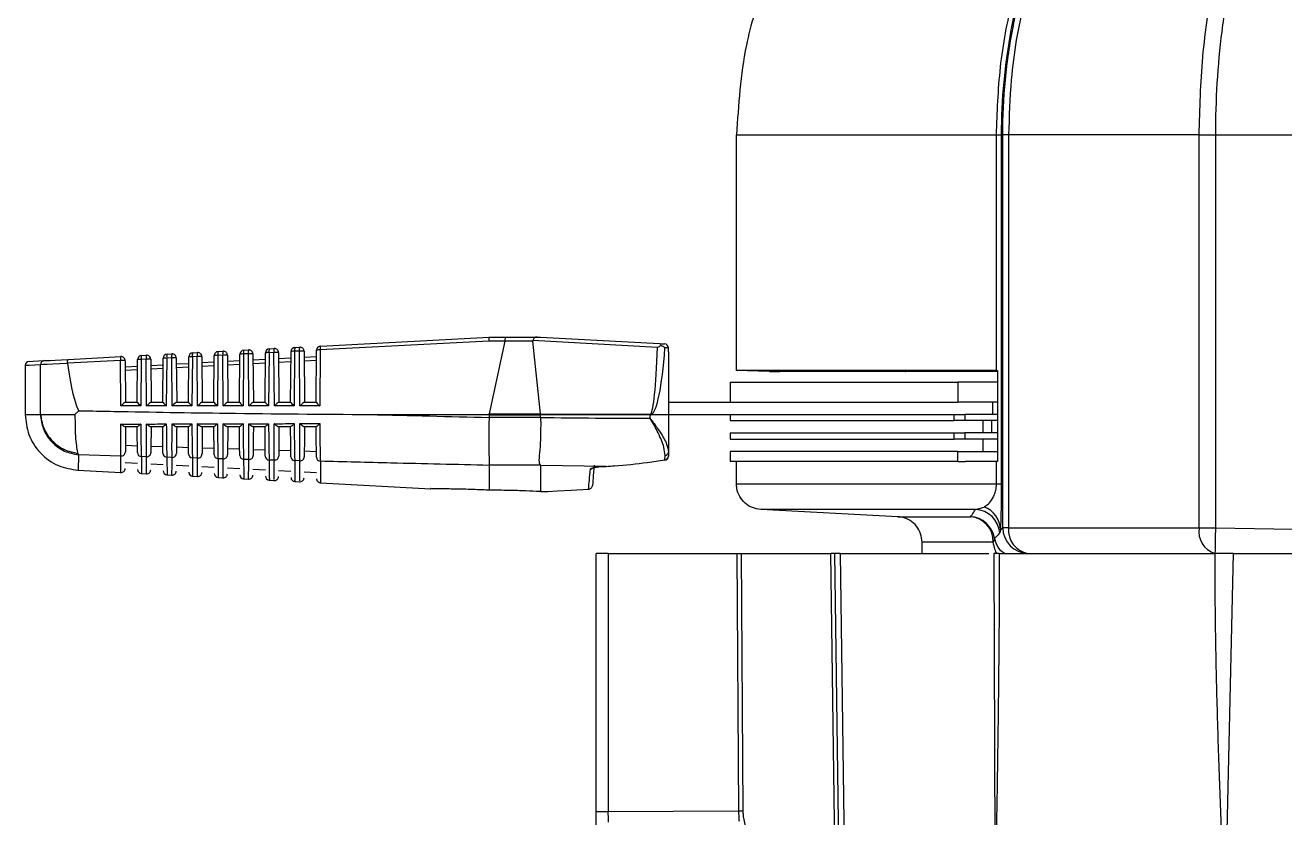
# Model space of a CAD drawing. Extents: x 16.7 to 113.1, y 4.5 to 84.5.
# Drawn here: x 48.875 to 51.93, y 14.042 to 15.964 of the extents above; entities that cross this region are included whole.
import ezdxf

# ---------------------------------------------------------------- set-up
doc = ezdxf.new("R2010")
doc.units = 0
doc.header["$MEASUREMENT"] = 0
doc.layers.add('OBJECT', color=7, linetype='CONTINUOUS')

msp = doc.modelspace()

# ---------------------------------------------------------------- linework, layer by layer
at = {"layer": 'OBJECT'}
for p, q in [((50.5998, 15.6979), (51.2302, 15.6979)), ((50.5998, 15.1266), (50.5998, 15.6979)), ((51.2302, 15.6979), (51.2418, 15.6979)), ((51.2302, 15.1266), (51.2302, 15.6979)), ((51.2455, 15.6979), (51.2418, 15.6979)), ((51.2418, 15.6979), (51.2418, 14.8513)), ((51.2598, 15.6979), (51.2455, 15.6979)), ((51.2455, 14.745), (51.2455, 15.6979)), ((51.7217, 15.6979), (51.2598, 15.6979)), ((51.2598, 15.6979), (51.2598, 14.745)), ((51.7217, 15.6979), (51.7612, 15.6979)), ((51.7217, 14.745), (51.7217, 15.6979)), ((51.7612, 15.6979), (51.9646, 15.6979)), ((51.7612, 15.6979), (51.7612, 14.745)), ((49.5289, 15.1826), (49.5405, 15.1832)), ((49.9988, 15.198), (49.5902, 15.1764)), ((49.5909, 15.1859), (49.9997, 15.2074)), ((50.0383, 15.198), (49.9988, 15.198)), ((49.9997, 15.2074), (49.9997, 15.2074)), ((49.9997, 15.2074), (50.0389, 15.2074)), ((50.0383, 15.1977), (50.0001, 15.0215)), ((50.1059, 15.1977), (50.0383, 15.1977)), ((50.0389, 15.2074), (50.1164, 15.2074)), ((50.1246, 15.0215), (50.1059, 15.1977)), ((50.4083, 15.1827), (50.1061, 15.1991)), ((50.1164, 15.2074), (50.1247, 15.2074)), ((50.1247, 15.2074), (50.413, 15.1918)), ((48.9797, 15.1536), (49.1067, 15.1603)), ((49.1464, 15.0499), (49.1473, 15.153)), ((49.156, 15.1535), (49.155, 15.0405)), ((49.168, 15.1541), (49.156, 15.1535)), ((49.1567, 15.1629), (49.1687, 15.1636)), ((49.169, 15.0405), (49.168, 15.1541)), ((49.1792, 15.1537), (49.1801, 15.0499)), ((49.2084, 15.0499), (49.2093, 15.1563)), ((49.2181, 15.1567), (49.217, 15.0405)), ((49.23, 15.1574), (49.2181, 15.1567)), ((49.2188, 15.1662), (49.2306, 15.1668)), ((49.231, 15.0405), (49.23, 15.1574)), ((49.2412, 15.1569), (49.2421, 15.0499)), ((49.2704, 15.0499), (49.2713, 15.1596)), ((49.2801, 15.16), (49.279, 15.0405)), ((49.2919, 15.1606), (49.2801, 15.16)), ((49.2808, 15.1695), (49.2926, 15.1701)), ((49.293, 15.0405), (49.2919, 15.1606)), ((49.3031, 15.1602), (49.3041, 15.0499)), ((49.3324, 15.0499), (49.3333, 15.1629)), ((49.3421, 15.1633), (49.341, 15.0405)), ((49.3539, 15.1639), (49.3421, 15.1633)), ((49.3428, 15.1728), (49.3546, 15.1734)), ((49.355, 15.0405), (49.3539, 15.1639)), ((49.3651, 15.1635), (49.3661, 15.0499)), ((49.3944, 15.0499), (49.3954, 15.1661)), ((49.4041, 15.1666), (49.403, 15.0405)), ((49.4159, 15.1672), (49.4041, 15.1666)), ((49.4048, 15.176), (49.4166, 15.1766)), ((49.417, 15.0405), (49.4159, 15.1672)), ((49.4271, 15.1667), (49.4281, 15.0499)), ((49.4272, 15.1522), (49.4573, 15.1538)), ((49.4564, 15.0499), (49.4574, 15.1694)), ((49.4662, 15.1698), (49.465, 15.0405)), ((49.4778, 15.1705), (49.4662, 15.1698)), ((49.4669, 15.1793), (49.4785, 15.1799)), ((49.479, 15.0405), (49.4778, 15.1705)), ((49.4891, 15.17), (49.4901, 15.0499)), ((49.4892, 15.1554), (49.5193, 15.157)), ((49.5184, 15.0499), (49.5194, 15.1727)), ((49.5282, 15.1731), (49.527, 15.0405)), ((49.5398, 15.1737), (49.5282, 15.1731)), ((49.541, 15.0405), (49.5398, 15.1737)), ((49.551, 15.1733), (49.5521, 15.0499)), ((49.5512, 15.1587), (49.5813, 15.1603)), ((49.5804, 15.0499), (49.5815, 15.176)), ((49.5902, 15.1764), (49.589, 15.0405)), ((50.4347, 15.1722), (50.4346, 15.1811)), ((50.4347, 15.1722), (50.4347, 15.0199)), ((48.8747, 15.1385), (48.8747, 15.0195)), ((48.9118, 15.0199), (48.9118, 15.1405)), ((49.106, 15.1508), (48.9773, 15.144)), ((48.9773, 15.144), (48.9774, 15.1437)), ((49.107, 15.0405), (49.106, 15.1508)), ((49.1172, 15.1504), (49.1181, 15.0499)), ((49.1174, 15.1358), (49.1471, 15.1374)), ((49.147, 15.128), (49.1174, 15.1264)), ((49.1793, 15.1391), (49.2091, 15.1407)), ((49.2091, 15.1312), (49.1794, 15.1297)), ((49.2413, 15.1424), (49.2712, 15.1439)), ((49.2711, 15.1345), (49.2414, 15.1329)), ((49.3033, 15.1456), (49.3332, 15.1472)), ((49.3331, 15.1378), (49.3033, 15.1362)), ((49.3652, 15.1489), (49.3952, 15.1505)), ((49.3951, 15.1411), (49.3653, 15.1395)), ((49.4572, 15.1443), (49.4273, 15.1428)), ((49.5192, 15.1476), (49.4893, 15.146)), ((49.5812, 15.1509), (49.5512, 15.1493)), ((50.6801, 15.1245), (50.5998, 15.1266)), ((51.2302, 15.1266), (50.5998, 15.1266)), ((50.6801, 15.1245), (50.6827, 15.1245)), ((50.6827, 15.1245), (50.7046, 15.1239)), ((50.7041, 15.1239), (50.7037, 15.1239)), ((50.7037, 15.1239), (50.7046, 15.1239)), ((51.0087, 15.1239), (50.7046, 15.1239)), ((51.0087, 15.1239), (51.0097, 15.1239)), ((51.2326, 15.1239), (51.0097, 15.1239)), ((51.2302, 15.1266), (51.2327, 15.1266)), ((51.2326, 15.1267), (51.2326, 14.9061)), ((50.5847, 15.0979), (50.5847, 15.0499)), ((50.5847, 15.0979), (51.1369, 15.0979)), ((51.1369, 15.0979), (51.1369, 15.0499)), ((51.2326, 15.0979), (51.1369, 15.0979)), ((49.155, 15.0405), (49.107, 15.0405)), ((49.118, 15.0499), (49.1464, 15.0499)), ((49.217, 15.0405), (49.169, 15.0405)), ((49.18, 15.0499), (49.2084, 15.0499)), ((49.279, 15.0405), (49.231, 15.0405)), ((49.242, 15.0499), (49.2704, 15.0499)), ((49.341, 15.0405), (49.293, 15.0405)), ((49.304, 15.0499), (49.3324, 15.0499)), ((49.403, 15.0405), (49.355, 15.0405)), ((49.366, 15.0499), (49.3944, 15.0499)), ((49.465, 15.0405), (49.417, 15.0405)), ((49.428, 15.0499), (49.4564, 15.0499)), ((49.527, 15.0405), (49.479, 15.0405)), ((49.49, 15.0499), (49.5184, 15.0499)), ((49.589, 15.0405), (49.541, 15.0405)), ((49.552, 15.0499), (49.5804, 15.0499)), ((50.4347, 15.0499), (50.6162, 15.0499)), ((50.6162, 15.0499), (51.1369, 15.0499)), ((51.2326, 15.0499), (51.1369, 15.0499)), ((51.2207, 15.0499), (51.2207, 15.0199)), ((48.9113, 15.0199), (48.9118, 15.0199)), ((48.9955, 15.0199), (49.0046, 15.029)), ((49.7111, 15.0199), (49.9996, 15.0199)), ((49.9997, 15.0184), (49.9997, 15.0132)), ((50.1247, 15.0184), (49.9997, 15.0184)), ((49.9997, 15.0132), (50.1247, 15.0132)), ((50.0001, 15.0215), (50.1246, 15.0215)), ((50.1247, 15.0191), (50.1247, 15.0207)), ((50.1247, 15.0207), (50.3902, 15.0207)), ((50.3903, 15.0191), (50.1247, 15.0191)), ((50.1247, 15.0132), (50.1247, 15.0184)), ((50.3903, 15.0107), (50.3903, 15.0191)), ((50.3933, 15.0199), (50.4347, 15.0199)), ((50.4347, 15.0199), (50.4347, 14.9282)), ((50.4347, 15.0199), (50.6162, 15.0199)), ((50.5847, 15.0199), (50.5847, 15.005)), ((50.5847, 15.005), (51.128, 15.005)), ((50.6162, 15.0199), (51.128, 15.0199)), ((51.128, 15.005), (51.128, 15.0199)), ((51.128, 15.0199), (51.1532, 15.0199)), ((51.1532, 15.005), (51.128, 15.005)), ((51.1532, 15.0199), (51.1532, 15.005)), ((51.2326, 15.0199), (51.1532, 15.0199)), ((51.2326, 15.005), (51.1532, 15.005)), ((51.1969, 15.005), (51.1969, 14.975)), ((51.2179, 15.005), (51.2179, 14.975)), ((49.1466, 14.9899), (49.1169, 14.9899)), ((49.2086, 14.9899), (49.179, 14.9899)), ((49.2706, 14.9899), (49.241, 14.9899)), ((49.3325, 14.9899), (49.3031, 14.9899)), ((49.3945, 14.9899), (49.3652, 14.9899)), ((49.4565, 14.9899), (49.4272, 14.9899)), ((49.5185, 14.9899), (49.4893, 14.9899)), ((49.5804, 14.9899), (49.5514, 14.9899)), ((50.5847, 14.975), (50.5847, 14.9601)), ((50.5847, 14.975), (51.128, 14.975)), ((51.128, 14.9601), (51.128, 14.975)), ((51.128, 14.975), (51.1532, 14.975)), ((51.1532, 14.975), (51.1532, 14.9601)), ((51.2326, 14.975), (51.1532, 14.975)), ((49.1468, 14.9434), (49.1177, 14.9443)), ((49.2088, 14.9414), (49.1797, 14.9423)), ((49.2708, 14.9394), (49.2417, 14.9403)), ((49.3328, 14.9374), (49.3037, 14.9384)), ((50.5847, 14.9601), (51.128, 14.9601)), ((51.1532, 14.9601), (51.128, 14.9601)), ((51.2326, 14.9601), (51.1532, 14.9601)), ((51.1969, 14.9601), (51.1969, 14.9301)), ((49.0027, 14.9255), (49.0041, 14.9222)), ((49.107, 14.9192), (49.0041, 14.9222)), ((49.169, 14.9175), (49.1564, 14.9178)), ((49.231, 14.9158), (49.2184, 14.9161)), ((49.293, 14.9141), (49.2804, 14.9144)), ((49.355, 14.9124), (49.3424, 14.9127)), ((49.3948, 14.9355), (49.3656, 14.9364)), ((49.417, 14.9108), (49.4044, 14.9111)), ((49.4568, 14.9336), (49.4276, 14.9345)), ((49.479, 14.9091), (49.4664, 14.9095)), ((49.5189, 14.9316), (49.4896, 14.9326)), ((49.5409, 14.9075), (49.5285, 14.9079)), ((49.5809, 14.9297), (49.5516, 14.9306)), ((50.4261, 14.9102), (50.4264, 14.9207)), ((50.4347, 14.9282), (50.4347, 14.9186)), ((50.5847, 14.9301), (50.5847, 14.9061)), ((51.1369, 14.9301), (50.5847, 14.9301)), ((51.1369, 14.9061), (51.1369, 14.9301)), ((51.1369, 14.9301), (51.2326, 14.9301)), ((49.0027, 14.8847), (49.1067, 14.8792)), ((49.1173, 14.9037), (49.1471, 14.9021)), ((49.1793, 14.9004), (49.2091, 14.8989)), ((49.2411, 14.8972), (49.2714, 14.8956)), ((49.3031, 14.8939), (49.3334, 14.8924)), ((49.3651, 14.8907), (49.3954, 14.8891)), ((49.427, 14.8874), (49.4574, 14.8859)), ((49.4892, 14.8842), (49.5193, 14.8826)), ((49.5512, 14.8809), (49.5813, 14.8794)), ((50.1242, 14.8966), (49.9997, 14.8966)), ((49.9997, 14.8966), (49.9997, 14.8965)), ((49.9997, 14.8965), (49.9997, 14.837)), ((50.1247, 14.8959), (50.1242, 14.8966)), ((50.2839, 14.894), (50.1247, 14.8959)), ((50.1247, 14.8959), (50.1247, 14.8335)), ((50.2658, 14.8931), (50.2839, 14.894)), ((50.2658, 14.8928), (50.284, 14.8938)), ((50.2658, 14.8931), (50.2658, 14.8928)), ((50.2658, 14.8928), (50.2658, 14.8928)), ((50.2839, 14.894), (50.284, 14.8938)), ((51.1369, 14.9061), (50.5847, 14.9061)), ((50.5998, 14.8513), (50.5998, 14.9061)), ((51.1369, 14.9061), (51.1549, 14.9061)), ((51.2302, 14.9061), (51.1549, 14.9061)), ((51.2302, 14.8513), (51.2302, 14.9061)), ((51.2327, 14.9061), (51.2302, 14.9061)), ((49.1567, 14.8766), (49.1687, 14.876)), ((49.2187, 14.8734), (49.2306, 14.8727)), ((49.2807, 14.8701), (49.2926, 14.8695)), ((49.3427, 14.8669), (49.3545, 14.8663)), ((49.4047, 14.8636), (49.4165, 14.863)), ((49.4667, 14.8604), (49.4784, 14.8598)), ((49.5287, 14.8571), (49.5404, 14.8565)), ((49.5907, 14.8539), (49.8583, 14.8399)), ((50.5998, 14.8513), (51.2302, 14.8513)), ((51.2302, 14.8513), (51.2418, 14.8513)), ((50.1425, 14.8334), (50.1426, 14.8334)), ((50.2411, 14.8388), (50.2411, 14.8388)), ((51.1793, 14.7894), (50.6585, 14.7894)), ((50.991, 14.772), (50.6585, 14.7894)), ((51.1793, 14.7894), (51.2002, 14.7955)), ((50.991, 14.772), (51.1672, 14.772)), ((51.2397, 14.7398), (51.2383, 14.733)), ((51.2397, 14.7398), (51.2455, 14.745)), ((51.2598, 14.745), (51.2455, 14.745)), ((51.2598, 14.745), (51.7217, 14.745)), ((51.7217, 14.745), (51.7612, 14.745)), ((51.7612, 14.745), (52.0868, 14.7398)), ((51.0498, 14.683), (51.0498, 14.7101)), ((51.2225, 14.7101), (51.0498, 14.7101)), ((50.2597, 14.0572), (50.2597, 14.683)), ((50.2889, 14.683), (50.2597, 14.683)), ((50.2889, 14.683), (50.2889, 14.0572)), ((50.2889, 14.683), (50.6017, 14.683)), ((50.6056, 14.0587), (50.6017, 14.683)), ((50.6114, 14.683), (50.6153, 14.0589)), ((50.6114, 14.683), (50.8287, 14.683)), ((50.8467, 13.3932), (50.8287, 14.683)), ((50.8376, 14.683), (50.8556, 13.3935)), ((50.8514, 14.683), (50.8376, 14.683)), ((50.8514, 14.683), (50.8694, 13.393)), ((50.8514, 14.683), (51.2121, 14.683)), ((51.2242, 14.683), (51.2268, 13.803)), ((51.2371, 14.683), (51.7603, 14.683)), ((51.7854, 13.803), (51.8048, 14.683)), ((51.8048, 14.683), (51.9725, 14.683)), ((50.2597, 14.0572), (50.2889, 14.0572)), ((50.2889, 14.0572), (50.6056, 14.0587)), ((50.6166, 14.0417), (50.6259, 13.9961))]:
    msp.add_line(p, q, dxfattribs=at)
at = {"layer": 'OBJECT', "flags": 128}
for points in [[(50.413, 15.1918), (50.4193, 15.1915), (50.4234, 15.1912), (50.4252, 15.1911)], [(48.9211, 15.1505), (48.9266, 15.1508), (48.9355, 15.1512), (48.9477, 15.1519), (48.9626, 15.1527), (48.9797, 15.1536)], [(50.4346, 15.1811), (50.4334, 15.1812), (50.4306, 15.1813), (50.4264, 15.1815)], [(48.9118, 15.1405), (48.884, 15.139), (48.8747, 15.1385)], [(48.8842, 15.1485), (48.8842, 15.1485), (48.8934, 15.149), (48.9211, 15.1505)], [(48.9774, 15.1437), (48.9582, 15.1427), (48.9415, 15.1419), (48.9279, 15.1413), (48.9179, 15.1408), (48.9118, 15.1405)], [(50.2548, 14.8966), (50.2525, 14.8709), (50.2511, 14.8547), (50.2505, 14.8479)], [(50.1426, 14.8334), (50.1658, 14.8347), (50.1987, 14.8365), (50.2411, 14.8388)]]:
    msp.add_lwpolyline(points, dxfattribs=at)
at = {"layer": 'OBJECT'}
for centre, radius, start, end in [((49.5294, 15.1726), 0.01, 93.0226, 179.5), ((49.5483, 15.1764), 0.0204, 162.3859, 189.2742), ((49.5599, 15.177), 0.0204, 162.3859, 189.2742), ((49.541, 15.1732), 0.01, 0.5, 93.0226), ((49.5915, 15.1759), 0.01, 93.0226, 179.5), ((49.6104, 15.1797), 0.0204, 162.3828, 189.2808), ((50.4247, 15.1811), 0.01, 0.809, 86.8941), ((50.4246, 15.1812), 0.00999, 359.9496, 86.8549), ((49.1261, 15.1541), 0.0204, 162.3859, 189.2742), ((49.1072, 15.1503), 0.01, 0.5, 93.0226), ((49.1573, 15.1529), 0.01, 93.0226, 179.5), ((49.1537, 15.1125), 0.041, 86.6857, 99.0007), ((49.1762, 15.1568), 0.0204, 162.3855, 189.2745), ((49.1881, 15.1574), 0.0204, 162.3758, 189.2843), ((49.1715, 15.0997), 0.0545, 81.8662, 93.6814), ((49.1692, 15.1536), 0.01, 0.5, 93.0226), ((49.2193, 15.1562), 0.01, 93.0226, 179.5), ((49.2157, 15.1158), 0.041, 86.6836, 99.001), ((49.2382, 15.16), 0.0204, 162.3832, 189.2805), ((49.2501, 15.1607), 0.0204, 162.3832, 189.2805), ((49.2335, 15.1029), 0.0545, 81.8665, 93.6811), ((49.2312, 15.1568), 0.01, 0.5, 93.0226), ((49.2813, 15.1595), 0.01, 93.0226, 179.5), ((49.2777, 15.1191), 0.041, 86.687, 98.9975), ((49.3002, 15.1633), 0.0204, 162.3855, 189.2745), ((49.3121, 15.1639), 0.0204, 162.3832, 189.2805), ((49.2954, 15.1062), 0.0545, 81.8667, 93.6809), ((49.2931, 15.1601), 0.01, 0.5, 93.0226), ((49.3433, 15.1628), 0.01, 93.0226, 179.5), ((49.3398, 15.1224), 0.041, 86.687, 98.9994), ((49.3623, 15.1666), 0.0204, 162.383, 189.2806), ((49.374, 15.1672), 0.0204, 162.3859, 189.2742), ((49.3574, 15.1095), 0.0545, 81.8661, 93.6815), ((49.3551, 15.1634), 0.01, 0.5, 93.0226), ((49.4054, 15.166), 0.01, 93.0226, 179.5), ((49.4018, 15.1256), 0.041, 86.6838, 99.0007), ((49.4243, 15.1699), 0.0204, 162.3864, 189.2738), ((49.436, 15.1705), 0.0204, 162.3832, 189.2805), ((49.4194, 15.1128), 0.0545, 81.8662, 93.6814), ((49.4171, 15.1667), 0.01, 0.5, 93.0226), ((49.4674, 15.1693), 0.01, 93.0226, 179.5), ((49.4638, 15.1289), 0.041, 86.687, 98.9994), ((49.4863, 15.1731), 0.0204, 162.3828, 189.2808), ((49.498, 15.1737), 0.0204, 162.3832, 189.2805), ((49.4813, 15.116), 0.0545, 81.8665, 93.6811), ((49.4791, 15.1699), 0.01, 0.5, 93.0226), ((49.5258, 15.1322), 0.041, 86.6838, 99.0007), ((49.5433, 15.1193), 0.0545, 81.8661, 93.6815), ((49.5879, 15.1355), 0.041, 86.6868, 98.9977), ((50.434, 15.1813), 0.00067, 348.3449, 0.5049), ((48.8847, 15.1385), 0.01, 93.0226, 175.0653), ((48.9217, 15.1406), 0.00991, 93.4746, 180.5507), ((49.1095, 15.0964), 0.0545, 81.8661, 93.6815), ((50.2713, 15.0191), 0.1189, 0.0138, 0.7743), ((50.2973, 14.9287), 0.1324, 43.5506, 44.5), ((49.1077, 14.9291), 0.00992, 266.5029, 358.941), ((49.1568, 14.9277), 0.00989, 181.003, 267.587), ((49.1696, 14.9274), 0.00992, 266.4849, 358.9201), ((49.2188, 14.926), 0.00989, 181.0189, 267.61), ((49.2316, 14.9257), 0.00991, 266.4666, 358.8996), ((49.2808, 14.9243), 0.00989, 181.0368, 267.6311), ((49.2936, 14.924), 0.00991, 266.4477, 358.8788), ((49.3428, 14.9226), 0.00988, 181.0553, 267.6532), ((49.3556, 14.9223), 0.00991, 266.4286, 358.8557), ((49.4048, 14.921), 0.00988, 181.0784, 267.6709), ((49.4176, 14.9206), 0.00991, 266.4108, 358.8338), ((49.4668, 14.9193), 0.00987, 181.0943, 267.6966), ((49.4796, 14.919), 0.0099, 266.3922, 358.8115), ((49.5289, 14.9177), 0.00987, 181.1135, 267.7191), ((49.5416, 14.9174), 0.0099, 266.3725, 358.7897), ((49.5909, 14.9162), 0.00987, 181.134, 267.7412), ((50.4257, 14.9193), 0.00906, 272.8152, 355.6376), ((50.4154, 14.908), 0.011, 3.6039, 11.5459), ((50.4247, 14.9186), 0.01, 279.2546, 0), ((50.4262, 14.9293), 0.00857, 271.3583, 352.7708), ((49.1072, 14.8892), 0.01, 266.9496, 359.5), ((49.1573, 14.8866), 0.01, 180.5, 266.6468), ((49.1692, 14.886), 0.01, 266.5331, 359.5), ((49.2193, 14.8834), 0.01, 180.5, 266.1343), ((49.2312, 14.8827), 0.01, 266.0214, 359.5), ((49.2813, 14.8801), 0.01, 180.5, 265.6235), ((49.2931, 14.8795), 0.01, 265.5116, 359.5), ((50.2449, 14.8978), 0.0101, 272.6072, 311.1823), ((49.3433, 14.8769), 0.01, 180.5, 265.1147), ((49.3551, 14.8762), 0.01, 265.0037, 359.5), ((49.4054, 14.8736), 0.01, 180.5, 264.6079), ((49.4171, 14.873), 0.01, 264.4978, 359.5), ((49.4674, 14.8704), 0.01, 180.5, 264.103), ((49.4791, 14.8697), 0.01, 263.9939, 359.5), ((49.5294, 14.8671), 0.01, 180.5, 263.6003), ((49.541, 14.8665), 0.01, 263.4921, 359.5), ((49.5915, 14.8638), 0.01, 180.5, 263.0997), ((51.1766, 14.7274), 0.062, 5.1379, 87.4505), ((51.1793, 14.7389), 0.0604, 0.8387, 69.7837), ((51.1641, 14.71), 0.062, 9.0434, 87.1598), ((51.162, 14.7117), 0.0605, 358.4265, 85.0795), ((51.3075, 14.745), 0.062, 180.0185, 268.8269), ((51.3162, 14.7389), 0.0568, 173.8232, 259.8676), ((51.7765, 14.7361), 0.0556, 170.8084, 252.8844), ((101.0701, 13.907), 49.316, 179.02638, 179.0984), ((51.2111, 14.7187), 0.0143, 322.6459, 4.1231), ((50.4934, 23.242), 9.184, 270.69999, 270.76034)]:
    msp.add_arc(centre, radius, start, end, dxfattribs=at)
for centre, major_axis, ratio, start_param, end_param in [((50, 15.1974), (-0.00026, 0.01), 0.120424, 0.003177, 1.515259), ((50.0389, 15.1974), (0, 0.01), 0.061163, 0, 1.518436), ((49.9567, 15.1974), (0.0816, 0.0005), 0.122438, 6.255809, 6.281989), ((50.1433, 15.1974), (0.0374, -0.0006), 0.267094, 3.033482, 3.174083), ((50.3825, 15.5902), (-0.0078, 0.5695), 0.050872, 3.193561, 3.914226), ((50.3747, 15.5887), (-0.0157, 0.5695), 0.101686, 3.191455, 3.913119), ((49.0298, 17.3097), (0.0147, 2.2897), 0.052015, 2.811677, 3.052791), ((51.1799, 15.1448), (0.062, -0.0151), 0.162711, 5.7002, 5.769198), ((49.1082, 15.0399), (0.00988, 0.00996), 0.087934, 0.08695, 1.605386), ((49.1563, 15.0399), (-0.00991, 0.00999), 0.035372, 0.03505, 1.483386), ((49.1702, 15.0399), (0.00988, 0.00996), 0.087934, 0.08695, 1.605386), ((49.2183, 15.0399), (-0.00991, 0.00999), 0.035372, 0.03505, 1.483386), ((49.2322, 15.0399), (0.00988, 0.00996), 0.087934, 0.08695, 1.605386), ((49.2803, 15.0399), (-0.00991, 0.00999), 0.035372, 0.03505, 1.483386), ((49.2942, 15.0399), (0.00988, 0.00996), 0.087934, 0.08695, 1.605386), ((49.3423, 15.0399), (-0.00991, 0.00999), 0.035372, 0.03505, 1.483386), ((49.3562, 15.0399), (0.00988, 0.00996), 0.087934, 0.08695, 1.605386), ((49.4043, 15.0399), (-0.00991, 0.00999), 0.035372, 0.03505, 1.483386), ((49.4182, 15.0399), (0.00988, 0.00996), 0.087934, 0.08695, 1.605386), ((49.4663, 15.0399), (-0.00991, 0.00999), 0.035372, 0.03505, 1.483386), ((49.4802, 15.0399), (0.00988, 0.00996), 0.087934, 0.08695, 1.605386), ((49.5283, 15.0399), (-0.00991, 0.00999), 0.035372, 0.03505, 1.483386), ((49.5422, 15.0399), (0.00988, 0.00996), 0.087934, 0.08695, 1.605386), ((49.5903, 15.0399), (-0.00991, 0.00999), 0.035372, 0.03505, 1.483386), ((54.0181, 17.0824), (19.0675, 0), 0.111038, 4.484542, 4.500054), ((49.0217, 15.0184), (0.9787, 0.0064), 0.122438, 6.24272, 6.255809), ((49.0224, 15.0184), (0.9773, 0), 0.122785, 0, 0.013091), ((49.0224, 15.0132), (0.9773, 0), 0.122785, 6.279845, 6.283185), ((50.5729, 15.0184), (0.4485, -0.007), 0.267094, 3.174083, 3.1806), ((50.5726, 15.0184), (0.4478, 0), 0.267949, 3.135082, 3.141593), ((50.5726, 15.0132), (0.4478, 0), 0.267949, 3.141593, 3.145797), ((50.4825, 17.0824), (7.8848, 0), 0.262774, 4.666998, 4.700689), ((50.3825, 15.5902), (-0.0078, 0.5695), 0.050872, 3.140897, 3.193561), ((50.3747, 15.5887), (-0.0157, 0.5695), 0.101686, 3.138791, 3.191455), ((51.1799, 14.888), (0.062, 0.0151), 0.162756, 0.513963, 0.582961)]:
    msp.add_ellipse(centre, major_axis=major_axis, ratio=ratio, start_param=start_param, end_param=end_param, dxfattribs=at)
for points, knots in [([(50.7338, 16.1979), (50.7107, 16.1534), (50.664, 16.0633), (50.6124, 15.8953), (50.6044, 15.7709), (50.5998, 15.6979)], [0, 0, 0, 0, 0.287513, 0.581795, 1, 1, 1, 1]), ([(51.2302, 15.6979), (51.2322, 15.7528), (51.2362, 15.8642), (51.2672, 16.0323), (51.305, 16.1371), (51.3246, 16.1913)], [0, 0, 0, 0, 0.3191048, 0.6474945, 1, 1, 1, 1]), ([(51.3378, 16.1978), (51.3378, 16.1978), (51.3208, 16.1583), (51.2943, 16.0802), (51.2636, 15.9544), (51.2459, 15.8266), (51.2418, 15.7408), (51.2418, 15.6979), (51.2418, 15.6979)], [0, 0, 0, 0, 0.0000044, 0.254675, 0.509348, 0.7546722, 0.9999955, 1, 1, 1, 1]), ([(51.2455, 15.6979), (51.2455, 15.6979), (51.2455, 15.7424), (51.2498, 15.8313), (51.2686, 15.96), (51.299, 16.082), (51.326, 16.1593), (51.3417, 16.1961), (51.3417, 16.1961)], [0, 0, 0, 0, 0.000005, 0.2589, 0.517796, 0.758901, 0.999996, 1, 1, 1, 1]), ([(51.3561, 16.1991), (51.3351, 16.141), (51.2926, 16.023), (51.2644, 15.8522), (51.2611, 15.7426), (51.2598, 15.6979)], [0, 0, 0, 0, 0.3653922, 0.741453, 1, 1, 1, 1]), ([(51.7217, 15.6979), (51.7235, 15.7612), (51.7272, 15.8896), (51.7526, 16.0592), (51.7773, 16.16), (51.7874, 16.2013)], [0, 0, 0, 0, 0.364471, 0.739445, 1, 1, 1, 1]), ([(51.8231, 16.1979), (51.8231, 16.1979), (51.8127, 16.1563), (51.7954, 16.0774), (51.7755, 15.9508), (51.7638, 15.8243), (51.7612, 15.74), (51.7612, 15.6979), (51.7612, 15.6979)], [0, 0, 0, 0, 0.000005, 0.255831, 0.511647, 0.755821, 0.999995, 1, 1, 1, 1]), ([(50.1164, 15.2074), (50.1149, 15.2074), (50.1124, 15.2074), (50.1098, 15.2062), (50.1083, 15.2041), (50.1072, 15.2015), (50.1064, 15.1998), (50.1061, 15.1991)], [0, 0, 0, 0, 0.281506, 0.477148, 0.6724679, 0.8784676, 1, 1, 1, 1]), ([(50.4083, 15.1827), (50.4083, 15.1827), (50.4114, 15.1844), (50.4143, 15.1859), (50.4172, 15.1874)], [0, 0, 0, 0, 0.019978, 1, 1, 1, 1]), ([(50.413, 15.1918), (50.413, 15.1918), (50.4134, 15.1918), (50.4143, 15.1915), (50.4157, 15.1905), (50.4167, 15.1888), (50.4171, 15.1877), (50.4172, 15.1874)], [0, 0, 0, 0, 0.017155, 0.20226, 0.556605, 0.898365, 1, 1, 1, 1]), ([(50.4172, 15.1874), (50.4196, 15.1861), (50.4231, 15.1842), (50.4256, 15.1822), (50.4263, 15.1816), (50.4264, 15.1815)], [0, 0, 0, 0, 0.696355, 0.97882, 1, 1, 1, 1]), ([(48.9773, 15.144), (48.9773, 15.1451), (48.9773, 15.1473), (48.9777, 15.1502), (48.9783, 15.1524), (48.979, 15.1534), (48.9795, 15.1536), (48.9797, 15.1536), (48.9797, 15.1536)], [0, 0, 0, 0, 0.2192768, 0.4385033, 0.6592408, 0.8829816, 0.9858182, 1, 1, 1, 1]), ([(48.8747, 15.0199), (48.8765, 15.0034), (48.8802, 14.9691), (48.9096, 14.9245), (48.9526, 14.8928), (48.9867, 14.8873), (49.0031, 14.8847)], [0, 0, 0, 0, 0.240773, 0.5, 0.759226, 1, 1, 1, 1]), ([(48.8747, 15.0199), (48.8763, 15.0199), (48.8793, 15.0199), (48.9007, 15.0199), (48.9113, 15.0199)], [0, 0, 0, 0, 0.5, 1, 1, 1, 1]), ([(48.9113, 15.0199), (48.9129, 15.0082), (48.9162, 14.9839), (48.9377, 14.9521), (48.9683, 14.929), (48.9925, 14.9244), (49.0041, 14.9222)], [0, 0, 0, 0, 0.24117, 0.5, 0.758828, 1, 1, 1, 1]), ([(48.9118, 15.0199), (48.9146, 15.0199), (48.9203, 15.0199), (48.9395, 15.0199), (48.9646, 15.0199), (48.9852, 15.0199), (48.9955, 15.0199)], [0, 0, 0, 0, 0.250001, 0.499999, 0.750001, 1, 1, 1, 1]), ([(48.9118, 15.0199), (48.9135, 15.0088), (48.9172, 14.9858), (48.9382, 14.9554), (48.968, 14.933), (48.9914, 14.928), (49.0027, 14.9255)], [0, 0, 0, 0, 0.24156, 0.499999, 0.758437, 1, 1, 1, 1]), ([(48.9955, 15.0199), (48.9955, 15.0092), (48.9955, 14.9879), (48.997, 14.9602), (48.9993, 14.9379), (49.0016, 14.9297), (49.0027, 14.9255)], [0, 0, 0, 0, 0.25, 0.5, 0.75, 1, 1, 1, 1]), ([(49.0046, 15.029), (49.0103, 15.0289), (49.0388, 15.0284), (49.1582, 15.0262), (49.3879, 15.0222), (49.595, 15.0207), (49.7111, 15.0199)], [0, 0, 0, 0, 0.024148, 0.120739, 0.507103, 1, 1, 1, 1]), ([(49.9997, 15.0128), (49.9994, 14.9993), (49.9989, 14.9723), (49.9991, 14.9367), (49.9999, 14.9093), (49.9998, 14.9007), (49.9997, 14.8966)], [0, 0, 0, 0, 0.253584, 0.507164, 0.760847, 1, 1, 1, 1]), ([(50.1247, 15.0127), (50.1248, 15.0075), (50.125, 14.9889), (50.1242, 14.9579), (50.1226, 14.9258), (50.1195, 14.9053), (50.1229, 14.899), (50.1242, 14.8966)], [0, 0, 0, 0, 0.097508, 0.351331, 0.599304, 0.843155, 1, 1, 1, 1]), ([(50.4264, 14.9207), (50.4258, 14.9271), (50.4243, 14.9435), (50.4111, 14.9736), (50.398, 14.9976), (50.3909, 15.0095), (50.3903, 15.0105), (50.3903, 15.0107)], [0, 0, 0, 0, 0.244746, 0.626731, 0.967928, 0.996144, 1, 1, 1, 1]), ([(50.3903, 15.0107), (50.3903, 15.0106), (50.3911, 15.0095), (50.3937, 15.0062), (50.4022, 14.9951), (50.4166, 14.9746), (50.4314, 14.9493), (50.4337, 14.9346), (50.4347, 14.9282)], [0, 0, 0, 0, 0.003659, 0.034965, 0.112488, 0.381452, 0.732443, 1, 1, 1, 1]), ([(49.107, 14.9192), (49.107, 14.9208), (49.1068, 14.9257), (49.1067, 14.9433), (49.1068, 14.9683), (49.1069, 14.9872), (49.1069, 14.9944), (49.1069, 14.9966)], [0, 0, 0, 0, 0.161731, 0.488573, 0.814942, 0.942319, 1, 1, 1, 1]), ([(49.1069, 14.9966), (49.1135, 14.9966), (49.1296, 14.9967), (49.1456, 14.9967), (49.155, 14.9967)], [0, 0, 0, 0, 0.4123132, 1, 1, 1, 1]), ([(49.1169, 14.9899), (49.1163, 14.9901), (49.1149, 14.9903), (49.1117, 14.9923), (49.109, 14.9946), (49.1073, 14.9962), (49.107, 14.9966), (49.1069, 14.9966)], [0, 0, 0, 0, 0.236908, 0.528795, 0.900013, 0.991343, 1, 1, 1, 1]), ([(49.1181, 14.9899), (49.118, 14.9793), (49.1178, 14.9581), (49.1176, 14.9375), (49.1176, 14.9316), (49.1176, 14.929)], [0, 0, 0, 0, 0.357963, 0.715855, 1, 1, 1, 1]), ([(49.1469, 14.9276), (49.1469, 14.9312), (49.1468, 14.9384), (49.1466, 14.9616), (49.1464, 14.9812), (49.1464, 14.9899)], [0, 0, 0, 0, 0.356146, 0.712375, 1, 1, 1, 1]), ([(49.155, 14.9967), (49.155, 14.9967), (49.1547, 14.9964), (49.153, 14.9947), (49.1504, 14.9923), (49.1478, 14.9903), (49.147, 14.9901), (49.1466, 14.9899)], [0, 0, 0, 0, 0.0082759, 0.0945615, 0.478392, 0.7705637, 1, 1, 1, 1]), ([(49.155, 14.9967), (49.155, 14.9945), (49.1551, 14.9859), (49.1553, 14.9658), (49.1557, 14.9404), (49.1561, 14.9238), (49.1563, 14.9192), (49.1564, 14.9178)], [0, 0, 0, 0, 0.057873, 0.21801, 0.538017, 0.858387, 1, 1, 1, 1]), ([(49.169, 14.9175), (49.169, 14.9191), (49.1688, 14.924), (49.1687, 14.9418), (49.1688, 14.9672), (49.1689, 14.9867), (49.1689, 14.9945), (49.1689, 14.9968)], [0, 0, 0, 0, 0.15955, 0.481991, 0.803961, 0.942061, 1, 1, 1, 1]), ([(49.1689, 14.9968), (49.1755, 14.9968), (49.1916, 14.9968), (49.2076, 14.9969), (49.217, 14.9969)], [0, 0, 0, 0, 0.412352, 1, 1, 1, 1]), ([(49.179, 14.9899), (49.1784, 14.99), (49.1771, 14.9903), (49.174, 14.9922), (49.1712, 14.9945), (49.1694, 14.9963), (49.169, 14.9967), (49.1689, 14.9968)], [0, 0, 0, 0, 0.2256408, 0.5069825, 0.8682201, 0.9914648, 1, 1, 1, 1]), ([(49.1801, 14.9899), (49.18, 14.9792), (49.1798, 14.9578), (49.1796, 14.9363), (49.1796, 14.93), (49.1796, 14.9272)], [0, 0, 0, 0, 0.352325, 0.704581, 1, 1, 1, 1]), ([(49.2089, 14.9258), (49.2089, 14.9295), (49.2088, 14.9367), (49.2086, 14.9604), (49.2084, 14.9806), (49.2084, 14.9899)], [0, 0, 0, 0, 0.350805, 0.701695, 1, 1, 1, 1]), ([(49.217, 14.9969), (49.217, 14.9969), (49.2166, 14.9964), (49.2148, 14.9947), (49.2123, 14.9923), (49.2097, 14.9903), (49.209, 14.9901), (49.2086, 14.9899)], [0, 0, 0, 0, 0.0082081, 0.119711, 0.4937346, 0.7767464, 1, 1, 1, 1]), ([(49.217, 14.9969), (49.217, 14.9946), (49.2171, 14.9859), (49.2173, 14.9656), (49.2177, 14.9398), (49.2181, 14.9225), (49.2183, 14.9177), (49.2184, 14.9161)], [0, 0, 0, 0, 0.058137, 0.21618, 0.531949, 0.848067, 1, 1, 1, 1]), ([(49.231, 14.9158), (49.231, 14.9174), (49.2308, 14.9224), (49.2307, 14.9402), (49.2308, 14.9662), (49.2309, 14.9863), (49.2309, 14.9946), (49.2309, 14.9969)], [0, 0, 0, 0, 0.157483, 0.475733, 0.793525, 0.941799, 1, 1, 1, 1]), ([(49.2309, 14.9969), (49.2375, 14.9969), (49.2536, 14.997), (49.2696, 14.997), (49.279, 14.9971)], [0, 0, 0, 0, 0.412394, 1, 1, 1, 1]), ([(49.241, 14.9899), (49.2405, 14.99), (49.2392, 14.9903), (49.2362, 14.9922), (49.2334, 14.9946), (49.2315, 14.9963), (49.231, 14.9969), (49.2309, 14.9969)], [0, 0, 0, 0, 0.2207651, 0.49454, 0.8478251, 0.9915676, 1, 1, 1, 1]), ([(49.2421, 14.9899), (49.242, 14.9791), (49.2418, 14.9575), (49.2416, 14.9351), (49.2416, 14.9285), (49.2415, 14.9255)], [0, 0, 0, 0, 0.347006, 0.693942, 1, 1, 1, 1]), ([(49.2709, 14.9241), (49.2709, 14.9278), (49.2708, 14.9352), (49.2706, 14.9593), (49.2704, 14.9801), (49.2704, 14.9899)], [0, 0, 0, 0, 0.345759, 0.691604, 1, 1, 1, 1]), ([(49.279, 14.9971), (49.279, 14.997), (49.2785, 14.9965), (49.2767, 14.9947), (49.2741, 14.9922), (49.2716, 14.9903), (49.2709, 14.99), (49.2706, 14.9899)], [0, 0, 0, 0, 0.008109, 0.143847, 0.508255, 0.782549, 1, 1, 1, 1]), ([(49.279, 14.9971), (49.279, 14.9947), (49.2791, 14.9859), (49.2793, 14.9654), (49.2797, 14.9393), (49.2801, 14.9212), (49.2803, 14.9162), (49.2804, 14.9144)], [0, 0, 0, 0, 0.058402, 0.214453, 0.526192, 0.838269, 1, 1, 1, 1]), ([(49.293, 14.9141), (49.293, 14.9157), (49.2928, 14.9208), (49.2927, 14.9387), (49.2927, 14.9651), (49.2929, 14.9858), (49.2929, 14.9947), (49.2929, 14.9971)], [0, 0, 0, 0, 0.155512, 0.469777, 0.783592, 0.941533, 1, 1, 1, 1]), ([(49.2929, 14.9971), (49.2995, 14.9971), (49.3156, 14.9972), (49.3316, 14.9972), (49.341, 14.9972)], [0, 0, 0, 0, 0.412428, 1, 1, 1, 1]), ([(49.3031, 14.9899), (49.3026, 14.99), (49.3013, 14.9903), (49.2984, 14.9921), (49.2955, 14.9946), (49.2936, 14.9964), (49.293, 14.9971), (49.2929, 14.9971)], [0, 0, 0, 0, 0.2161177, 0.4826666, 0.8281497, 0.9916583, 1, 1, 1, 1]), ([(49.3041, 14.9899), (49.304, 14.979), (49.3038, 14.9572), (49.3036, 14.9339), (49.3036, 14.9271), (49.3035, 14.9238)], [0, 0, 0, 0, 0.341977, 0.683893, 1, 1, 1, 1]), ([(49.3329, 14.9224), (49.3329, 14.9262), (49.3328, 14.9336), (49.3326, 14.9581), (49.3324, 14.9796), (49.3324, 14.9899)], [0, 0, 0, 0, 0.340987, 0.682053, 1, 1, 1, 1]), ([(49.341, 14.9972), (49.341, 14.9972), (49.3404, 14.9966), (49.3385, 14.9947), (49.3359, 14.9922), (49.3335, 14.9903), (49.3328, 14.99), (49.3325, 14.9899)], [0, 0, 0, 0, 0.008027, 0.167038, 0.521987, 0.788059, 1, 1, 1, 1]), ([(49.341, 14.9972), (49.341, 14.9948), (49.3411, 14.9859), (49.3413, 14.9653), (49.3417, 14.9388), (49.3421, 14.92), (49.3423, 14.9146), (49.3424, 14.9127)], [0, 0, 0, 0, 0.058671, 0.212822, 0.520728, 0.828955, 1, 1, 1, 1]), ([(49.355, 14.9124), (49.3549, 14.9141), (49.3548, 14.9192), (49.3547, 14.9373), (49.3547, 14.9641), (49.3549, 14.9854), (49.3549, 14.9948), (49.3549, 14.9973)], [0, 0, 0, 0, 0.1536344, 0.4641066, 0.7741299, 0.9412666, 1, 1, 1, 1]), ([(49.3549, 14.9973), (49.3616, 14.9973), (49.3776, 14.9973), (49.3936, 14.9973), (49.403, 14.9974)], [0, 0, 0, 0, 0.412465, 1, 1, 1, 1]), ([(49.3652, 14.9899), (49.3646, 14.99), (49.3635, 14.9903), (49.3606, 14.9921), (49.3577, 14.9946), (49.3557, 14.9965), (49.355, 14.9972), (49.3549, 14.9973)], [0, 0, 0, 0, 0.211693, 0.471321, 0.809155, 0.991768, 1, 1, 1, 1]), ([(49.3661, 14.9899), (49.366, 14.9789), (49.3658, 14.9569), (49.3656, 14.9328), (49.3655, 14.9256), (49.3655, 14.9221)], [0, 0, 0, 0, 0.337219, 0.67438, 1, 1, 1, 1]), ([(49.395, 14.9208), (49.3949, 14.9245), (49.3949, 14.9321), (49.3946, 14.957), (49.3944, 14.9791), (49.3944, 14.9899)], [0, 0, 0, 0, 0.336461, 0.673003, 1, 1, 1, 1]), ([(49.403, 14.9974), (49.403, 14.9973), (49.4023, 14.9966), (49.4003, 14.9947), (49.3977, 14.9922), (49.3954, 14.9903), (49.3948, 14.99), (49.3945, 14.9899)], [0, 0, 0, 0, 0.007945, 0.189259, 0.535047, 0.793248, 1, 1, 1, 1]), ([(49.403, 14.9974), (49.403, 14.9949), (49.4031, 14.986), (49.4033, 14.9651), (49.4037, 14.9383), (49.4041, 14.9188), (49.4043, 14.9132), (49.4044, 14.9111)], [0, 0, 0, 0, 0.058942, 0.211284, 0.515533, 0.820093, 1, 1, 1, 1]), ([(49.417, 14.9108), (49.4169, 14.9125), (49.4168, 14.9176), (49.4167, 14.9358), (49.4167, 14.9631), (49.4168, 14.985), (49.4169, 14.9949), (49.4169, 14.9974)], [0, 0, 0, 0, 0.151844, 0.458695, 0.765103, 0.940994, 1, 1, 1, 1]), ([(49.4169, 14.9974), (49.4236, 14.9974), (49.4396, 14.9975), (49.4556, 14.9975), (49.465, 14.9975)], [0, 0, 0, 0, 0.412495, 1, 1, 1, 1]), ([(49.4272, 14.9899), (49.4267, 14.99), (49.4256, 14.9903), (49.4228, 14.9921), (49.4198, 14.9946), (49.4178, 14.9966), (49.417, 14.9974), (49.4169, 14.9974)], [0, 0, 0, 0, 0.2074657, 0.4604449, 0.790795, 0.9918476, 1, 1, 1, 1]), ([(49.4281, 14.9899), (49.428, 14.9788), (49.4278, 14.9566), (49.4276, 14.9317), (49.4275, 14.9242), (49.4275, 14.9204)], [0, 0, 0, 0, 0.332713, 0.665365, 1, 1, 1, 1]), ([(49.457, 14.9191), (49.4569, 14.9229), (49.4569, 14.9306), (49.4566, 14.9559), (49.4565, 14.9786), (49.4564, 14.9899)], [0, 0, 0, 0, 0.332165, 0.664412, 1, 1, 1, 1]), ([(49.465, 14.9975), (49.465, 14.9975), (49.4642, 14.9967), (49.4622, 14.9946), (49.4595, 14.9921), (49.4573, 14.9903), (49.4567, 14.99), (49.4565, 14.9899)], [0, 0, 0, 0, 0.007882, 0.210623, 0.547438, 0.798167, 1, 1, 1, 1]), ([(49.465, 14.9975), (49.465, 14.995), (49.4651, 14.986), (49.4653, 14.965), (49.4657, 14.9379), (49.4661, 14.9176), (49.4664, 14.9117), (49.4664, 14.9095)], [0, 0, 0, 0, 0.0592175, 0.2098329, 0.5105952, 0.8116536, 1, 1, 1, 1]), ([(49.479, 14.9091), (49.4789, 14.9109), (49.4788, 14.9161), (49.4787, 14.9344), (49.4787, 14.9621), (49.4788, 14.9845), (49.4789, 14.995), (49.4789, 14.9976)], [0, 0, 0, 0, 0.150137, 0.453533, 0.756489, 0.940722, 1, 1, 1, 1]), ([(49.4789, 14.9976), (49.4856, 14.9976), (49.5016, 14.9976), (49.5176, 14.9977), (49.527, 14.9977)], [0, 0, 0, 0, 0.412532, 1, 1, 1, 1]), ([(49.4893, 14.9899), (49.4888, 14.99), (49.4877, 14.9903), (49.485, 14.9921), (49.4819, 14.9946), (49.4798, 14.9967), (49.479, 14.9975), (49.4789, 14.9976)], [0, 0, 0, 0, 0.203471, 0.450054, 0.773102, 0.99194, 1, 1, 1, 1]), ([(49.4901, 14.9899), (49.49, 14.9788), (49.4898, 14.9564), (49.4896, 14.9306), (49.4895, 14.9228), (49.4895, 14.9188)], [0, 0, 0, 0, 0.328436, 0.656815, 1, 1, 1, 1]), ([(49.519, 14.9175), (49.519, 14.9214), (49.5189, 14.9291), (49.5187, 14.9549), (49.5185, 14.9781), (49.5184, 14.9899)], [0, 0, 0, 0, 0.328087, 0.656253, 1, 1, 1, 1]), ([(49.527, 14.9977), (49.527, 14.9976), (49.5261, 14.9967), (49.524, 14.9946), (49.5214, 14.9921), (49.5193, 14.9903), (49.5187, 14.99), (49.5185, 14.9899)], [0, 0, 0, 0, 0.007818, 0.231078, 0.559205, 0.802814, 1, 1, 1, 1]), ([(49.527, 14.9977), (49.527, 14.9951), (49.5271, 14.986), (49.5273, 14.9648), (49.5277, 14.9375), (49.5281, 14.9165), (49.5284, 14.9103), (49.5285, 14.9079)], [0, 0, 0, 0, 0.059496, 0.20846, 0.505893, 0.803609, 1, 1, 1, 1]), ([(49.5409, 14.9075), (49.5409, 14.9093), (49.5408, 14.9146), (49.5406, 14.933), (49.5407, 14.9611), (49.5408, 14.9841), (49.5409, 14.9951), (49.5409, 14.9977)], [0, 0, 0, 0, 0.148505, 0.448597, 0.748257, 0.940445, 1, 1, 1, 1]), ([(49.5409, 14.9977), (49.5476, 14.9977), (49.5636, 14.9978), (49.5796, 14.9978), (49.589, 14.9978)], [0, 0, 0, 0, 0.41256, 1, 1, 1, 1]), ([(49.5514, 14.9899), (49.5509, 14.99), (49.5499, 14.9902), (49.5475, 14.9918), (49.5445, 14.9942), (49.5421, 14.9965), (49.541, 14.9977), (49.5409, 14.9977)], [0, 0, 0, 0, 0.199293, 0.397082, 0.700897, 0.992018, 1, 1, 1, 1]), ([(49.5521, 14.9899), (49.552, 14.9787), (49.5518, 14.9561), (49.5516, 14.9296), (49.5515, 14.9214), (49.5515, 14.9172)], [0, 0, 0, 0, 0.324373, 0.648691, 1, 1, 1, 1]), ([(49.589, 14.9978), (49.589, 14.9978), (49.588, 14.9968), (49.5859, 14.9946), (49.5832, 14.992), (49.5812, 14.9903), (49.5807, 14.99), (49.5804, 14.9899)], [0, 0, 0, 0, 0.0077487, 0.2506908, 0.5703603, 0.8072175, 1, 1, 1, 1]), ([(49.581, 14.916), (49.581, 14.9198), (49.5809, 14.9276), (49.5807, 14.9538), (49.5805, 14.9776), (49.5804, 14.9899)], [0, 0, 0, 0, 0.3242056, 0.6484895, 1, 1, 1, 1]), ([(49.589, 14.9978), (49.589, 14.9952), (49.5891, 14.986), (49.5893, 14.9647), (49.5897, 14.937), (49.5901, 14.9153), (49.5904, 14.9089), (49.5905, 14.9063)], [0, 0, 0, 0, 0.059775, 0.207162, 0.501411, 0.795934, 1, 1, 1, 1]), ([(49.0041, 14.9222), (49.0038, 14.9113), (49.0032, 14.8894), (49.0031, 14.8863), (49.0031, 14.8847)], [0, 0, 0, 0, 0.496376, 1, 1, 1, 1]), ([(49.1067, 14.8793), (49.1067, 14.8793), (49.1067, 14.8742), (49.1068, 14.8872), (49.107, 14.9085), (49.107, 14.9192)], [0, 0, 0, 0, 0.001446, 0.498454, 1, 1, 1, 1]), ([(49.1564, 14.9178), (49.1564, 14.9166), (49.1564, 14.9102), (49.1566, 14.8877), (49.1568, 14.8717), (49.1567, 14.8768), (49.1567, 14.8769)], [0, 0, 0, 0, 0.0468668, 0.2343634, 0.9862201, 1, 1, 1, 1]), ([(49.1687, 14.8764), (49.1687, 14.8779), (49.1687, 14.881), (49.1689, 14.9051), (49.169, 14.9175)], [0, 0, 0, 0, 0.4887093, 1, 1, 1, 1]), ([(49.2184, 14.9161), (49.2184, 14.9148), (49.2185, 14.9084), (49.2187, 14.8853), (49.2188, 14.8686), (49.2188, 14.8738), (49.2188, 14.874)], [0, 0, 0, 0, 0.045988, 0.229969, 0.967722, 1, 1, 1, 1]), ([(49.2306, 14.8735), (49.2307, 14.8748), (49.2307, 14.8777), (49.2309, 14.9027), (49.231, 14.9158)], [0, 0, 0, 0, 0.479307, 1, 1, 1, 1]), ([(49.2804, 14.9144), (49.2804, 14.9131), (49.2805, 14.9065), (49.2807, 14.883), (49.2808, 14.8656), (49.2808, 14.8708), (49.2808, 14.8712)], [0, 0, 0, 0, 0.045141, 0.225734, 0.949897, 1, 1, 1, 1]), ([(49.2926, 14.8706), (49.2926, 14.8718), (49.2927, 14.8743), (49.2929, 14.9003), (49.293, 14.9141)], [0, 0, 0, 0, 0.470225, 1, 1, 1, 1]), ([(49.3424, 14.9127), (49.3424, 14.9114), (49.3425, 14.9047), (49.3427, 14.8807), (49.3429, 14.8625), (49.3428, 14.8678), (49.3428, 14.8683)], [0, 0, 0, 0, 0.0443251, 0.221651, 0.9327091, 1, 1, 1, 1]), ([(49.3546, 14.8678), (49.3546, 14.8688), (49.3546, 14.871), (49.3549, 14.8979), (49.355, 14.9124)], [0, 0, 0, 0, 0.461446, 1, 1, 1, 1]), ([(49.4044, 14.9111), (49.4044, 14.9097), (49.4045, 14.903), (49.4047, 14.8785), (49.4049, 14.8595), (49.4048, 14.8649), (49.4048, 14.8654)], [0, 0, 0, 0, 0.043537, 0.21771, 0.916123, 1, 1, 1, 1]), ([(49.4166, 14.8649), (49.4166, 14.8658), (49.4166, 14.8677), (49.4168, 14.8955), (49.417, 14.9108)], [0, 0, 0, 0, 0.452954, 1, 1, 1, 1]), ([(49.4664, 14.9095), (49.4665, 14.9081), (49.4665, 14.9012), (49.4667, 14.8762), (49.4669, 14.8565), (49.4669, 14.8619), (49.4669, 14.8626)], [0, 0, 0, 0, 0.042776, 0.213906, 0.900109, 1, 1, 1, 1]), ([(49.4785, 14.862), (49.4786, 14.8627), (49.4786, 14.8643), (49.4788, 14.8931), (49.479, 14.9091)], [0, 0, 0, 0, 0.444733, 1, 1, 1, 1]), ([(49.5285, 14.9079), (49.5285, 14.9065), (49.5285, 14.8995), (49.5288, 14.874), (49.5289, 14.8535), (49.5289, 14.8589), (49.5289, 14.8597)], [0, 0, 0, 0, 0.042041, 0.210231, 0.884638, 1, 1, 1, 1]), ([(49.5405, 14.8592), (49.5405, 14.8597), (49.5405, 14.861), (49.5408, 14.8908), (49.5409, 14.9075)], [0, 0, 0, 0, 0.436769, 1, 1, 1, 1]), ([(50.2839, 14.894), (50.2906, 14.8945), (50.3239, 14.8966), (50.3714, 14.9013), (50.4119, 14.9079), (50.4261, 14.9102)], [0, 0, 0, 0, 0.139684, 0.698664, 1, 1, 1, 1]), ([(49.9997, 14.8965), (49.9204, 14.8984), (49.784, 14.9015), (49.6476, 14.9049), (49.5905, 14.9063)], [0, 0, 0, 0, 0.58145, 1, 1, 1, 1]), ([(49.5905, 14.9063), (49.5905, 14.9049), (49.5905, 14.8978), (49.5908, 14.8718), (49.591, 14.8505), (49.5909, 14.8559), (49.5909, 14.8568)], [0, 0, 0, 0, 0.04133, 0.206678, 0.869682, 1, 1, 1, 1]), ([(50.2411, 14.8388), (50.2411, 14.8389), (50.2411, 14.8394), (50.2416, 14.845), (50.2437, 14.8686), (50.2453, 14.8877)], [0, 0, 0, 0, 0.045653, 0.228294, 1, 1, 1, 1]), ([(50.2453, 14.8877), (50.2456, 14.8882), (50.2462, 14.8892), (50.2499, 14.8907), (50.2552, 14.892), (50.2609, 14.8928), (50.2645, 14.893), (50.2658, 14.8931)], [0, 0, 0, 0, 0.219061, 0.438022, 0.659218, 0.880002, 1, 1, 1, 1]), ([(50.2513, 14.8904), (50.2513, 14.8904), (50.2513, 14.8904), (50.2522, 14.8908), (50.2542, 14.8913), (50.2572, 14.892), (50.2598, 14.8923), (50.2609, 14.8924)], [0, 0, 0, 0, 0.090214, 0.251795, 0.484409, 0.778393, 1, 1, 1, 1]), ([(50.2609, 14.8924), (50.2616, 14.8925), (50.2631, 14.8927), (50.2648, 14.8928), (50.2658, 14.8928)], [0, 0, 0, 0, 0.42916, 1, 1, 1, 1]), ([(50.2411, 14.8388), (50.2422, 14.8389), (50.2444, 14.8393), (50.2473, 14.8412), (50.2494, 14.8437), (50.2503, 14.8461), (50.2505, 14.8475), (50.2505, 14.8479)], [0, 0, 0, 0, 0.235927, 0.471835, 0.707759, 0.925417, 1, 1, 1, 1]), ([(50.6585, 14.7894), (50.6516, 14.7904), (50.6378, 14.7925), (50.6198, 14.8042), (50.6066, 14.8206), (50.6005, 14.8374), (50.6, 14.8478), (50.5998, 14.8513)], [0, 0, 0, 0, 0.222098, 0.444196, 0.666293, 0.888385, 1, 1, 1, 1]), ([(51.2002, 14.7955), (51.2036, 14.7978), (51.2107, 14.8023), (51.2194, 14.8126), (51.2254, 14.8246), (51.2284, 14.8344), (51.23, 14.8433), (51.2301, 14.8487), (51.2302, 14.8513)], [0, 0, 0, 0, 0.300577, 0.606532, 0.762917, 0.874182, 0.940147, 1, 1, 1, 1]), ([(51.2418, 14.8513), (51.2418, 14.8415), (51.2418, 14.822), (51.2414, 14.7925), (51.2407, 14.7604), (51.2401, 14.7477), (51.2397, 14.7398)], [0, 0, 0, 0, 0.163499, 0.32571, 0.581357, 1, 1, 1, 1]), ([(49.8583, 14.84), (49.8578, 14.84), (49.8557, 14.8399), (49.8688, 14.8401), (49.8962, 14.8401), (49.9364, 14.8396), (49.9731, 14.8384), (49.9944, 14.8373), (49.9997, 14.837)], [0, 0, 0, 0, 0.069411, 0.284853, 0.500141, 0.714749, 0.928344, 1, 1, 1, 1]), ([(49.9997, 14.837), (50.0157, 14.8369), (50.0477, 14.8367), (50.0903, 14.8353), (50.1139, 14.8341), (50.1232, 14.8336), (50.1245, 14.8335)], [0, 0, 0, 0, 0.315568, 0.631102, 0.947588, 1, 1, 1, 1]), ([(50.1245, 14.8335), (50.1246, 14.8335), (50.1246, 14.8335), (50.1247, 14.8335), (50.1247, 14.8335), (50.1247, 14.8335), (50.1247, 14.8335)], [0, 0, 0, 0, 0.159972, 0.363956, 0.750397, 1, 1, 1, 1]), ([(50.1247, 14.8335), (50.1314, 14.8335), (50.1399, 14.8334), (50.1421, 14.8334), (50.1425, 14.8334)], [0, 0, 0, 0, 0.791837, 1, 1, 1, 1]), ([(51.1672, 14.772), (51.1685, 14.7735), (51.1726, 14.7781), (51.1766, 14.7848), (51.1793, 14.7894)], [0, 0, 0, 0, 0.321064, 1, 1, 1, 1]), ([(51.0498, 14.7101), (51.0491, 14.717), (51.0477, 14.731), (51.0371, 14.7495), (51.0213, 14.7636), (51.0049, 14.7705), (50.9945, 14.7716), (50.991, 14.772)], [0, 0, 0, 0, 0.222088, 0.444175, 0.666265, 0.888359, 1, 1, 1, 1]), ([(51.2383, 14.733), (51.2377, 14.7321), (51.2342, 14.7279), (51.2299, 14.7234), (51.2262, 14.7205), (51.2254, 14.7198)], [0, 0, 0, 0, 0.160414, 0.802068, 1, 1, 1, 1]), ([(51.2318, 14.6814), (51.2299, 14.6851), (51.226, 14.6926), (51.2237, 14.7041), (51.2225, 14.7101)], [0, 0, 0, 0, 0.486064, 1, 1, 1, 1]), ([(51.2254, 14.7198), (51.2264, 14.7159), (51.2311, 14.6983), (51.2399, 14.6895), (51.2482, 14.6848), (51.2513, 14.683)], [0, 0, 0, 0, 0.1467734, 0.6725277, 1, 1, 1, 1]), ([(50.6017, 14.683), (50.6028, 14.683), (50.6045, 14.683), (50.6065, 14.683), (50.6079, 14.683), (50.6091, 14.683), (50.6101, 14.683), (50.611, 14.683), (50.6112, 14.683), (50.6114, 14.683)], [0, 0, 0, 0, 0.235207, 0.351552, 0.467887, 0.584228, 0.700573, 0.816902, 1, 1, 1, 1]), ([(50.8376, 14.683), (50.8371, 14.683), (50.836, 14.683), (50.8344, 14.683), (50.8329, 14.683), (50.8315, 14.683), (50.8304, 14.683), (50.8294, 14.683), (50.8289, 14.683), (50.8287, 14.683)], [0, 0, 0, 0, 0.143851, 0.287677, 0.431526, 0.575369, 0.719208, 0.857742, 1, 1, 1, 1]), ([(51.2371, 14.683), (51.2334, 14.683), (51.226, 14.683), (51.2233, 14.683), (51.224, 14.683), (51.2242, 14.683)], [0, 0, 0, 0, 0.425026, 0.850044, 1, 1, 1, 1]), ([(51.2371, 14.683), (51.237, 14.6281), (51.2367, 14.5132), (51.2349, 14.3386), (51.2325, 14.1606), (51.2296, 13.9821), (51.2277, 13.8634), (51.2268, 13.803)], [0, 0, 0, 0, 0.187145, 0.391348, 0.595125, 0.793954, 1, 1, 1, 1]), ([(51.7854, 13.803), (51.7826, 13.8634), (51.7772, 13.9821), (51.7702, 14.1606), (51.7647, 14.3386), (51.761, 14.5132), (51.7605, 14.6281), (51.7603, 14.683)], [0, 0, 0, 0, 0.206023, 0.404822, 0.608638, 0.812834, 1, 1, 1, 1]), ([(51.8048, 14.683), (51.798, 14.683), (51.7845, 14.683), (51.7695, 14.683), (51.7622, 14.683), (51.7603, 14.683)], [0, 0, 0, 0, 0.425021, 0.850046, 1, 1, 1, 1]), ([(50.2597, 14.0054), (50.2597, 14.0083), (50.2597, 14.0142), (50.2597, 14.027), (50.2597, 14.0415), (50.2597, 14.052), (50.2597, 14.0572)], [0, 0, 0, 0, 0.250003, 0.499813, 0.750165, 1, 1, 1, 1]), ([(50.2892, 14.0313), (50.2892, 14.0328), (50.2891, 14.0357), (50.289, 14.0421), (50.2889, 14.0494), (50.2889, 14.0546), (50.2889, 14.0572)], [0, 0, 0, 0, 0.2494547, 0.4998675, 0.749774, 1, 1, 1, 1]), ([(50.6069, 14.033), (50.6067, 14.0344), (50.6064, 14.0374), (50.606, 14.0437), (50.6057, 14.0509), (50.6056, 14.0561), (50.6056, 14.0587)], [0, 0, 0, 0, 0.24939, 0.499166, 0.749323, 1, 1, 1, 1]), ([(50.6153, 14.0589), (50.6153, 14.0571), (50.6154, 14.0537), (50.6157, 14.0489), (50.6161, 14.0446), (50.6164, 14.0427), (50.6166, 14.0417)], [0, 0, 0, 0, 0.248921, 0.499835, 0.751191, 1, 1, 1, 1])]:
    msp.add_open_spline(points, degree=3, knots=knots, dxfattribs=at)

doc.saveas('drawing.dxf')
